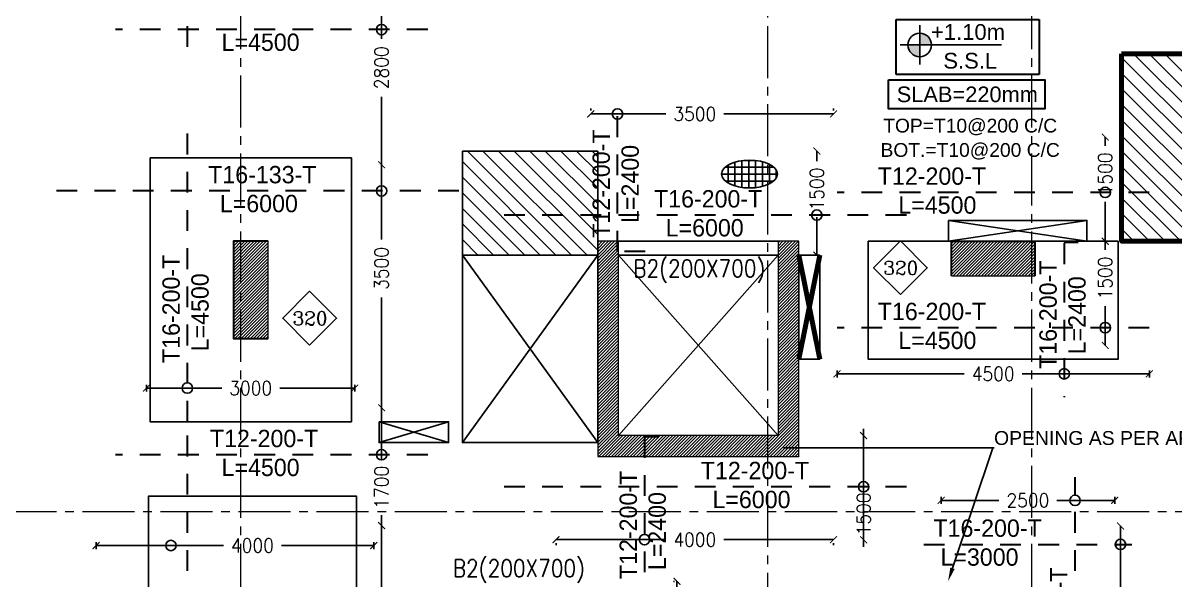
# Model space of a CAD drawing. Header units: millimetres. Extents: x -967280 to 3852, y 2833 to 1955156.
# Drawn here: x -735361 to -718759, y 595758 to 603781 of the extents above; entities that cross this region are included whole.
import ezdxf
from ezdxf import colors
from ezdxf.entities.mleader import LeaderData, LeaderLine
from ezdxf.enums import TextEntityAlignment as Align
from ezdxf.math import Vec2, Vec3

# ---------------------------------------------------------------- set-up
doc = ezdxf.new("R2010")
doc.units = ezdxf.units.MM
doc.header["$LTSCALE"] = 1000
doc.header["$PDMODE"] = 35
doc.header["$PDSIZE"] = 25
for name, pattern in [('$0$DASHED2', [0.375, 0.25, -0.125]), ('B05-FIRST FLOOR PLAN$0$DLINE', [0.55, 0.3, -0.25]), ('Columns_Structural070816$0$CENTER2', [1.125, 0.75, -0.125, 0.125, -0.125]), ('HIDDEN', [0.375, 0.25, -0.125]), ('HRZN_Line-Ptrn-Sold', [9144001.0, 9144000.0, -1]), ('XREF-ST-FRAMING 1ST FLOOR$0$CENTER', [50.8, 31.75, -6.35, 6.35, -6.35]), ('XREF-ST-FRAMING 1ST FLOOR$0$HIDDEN2', [0.1875, 0.125, -0.0625])]:
    doc.linetypes.add(name, pattern=pattern)
for name, color, linetype, lineweight in [('A-STAIR', 1, 'HRZN_Line-Ptrn-Sold', 13), ('S - column', 6, 'Continuous', 60), ('S-TEXT-1', 3, 'Continuous', 20), ('S-TEXT-3', 8, 'Continuous', 13), ('ST-000-AXIS', 9, 'Columns_Structural070816$0$CENTER2', 9), ('ST-203-SLAB-TXT', 7, 'Continuous', 30), ('ST-206-SLAB-DIM', 1, 'Continuous', 20), ('ST-RFT-BOT', 2, '$0$DASHED2', 30), ('ST-RFT-TOP', 5, '$0$DASHED2', 30)]:
    doc.layers.add(name, color=color, linetype=linetype, lineweight=lineweight)
for name, color, linetype in [('B05-FIRST FLOOR PLAN$0$STR_ROOF RFT$0$S-SYMB', 30, 'Continuous'), ('S - BATH Hach', 1, 'Continuous'), ('S - col hach', 1, 'Continuous'), ('S - dot', 1, 'Continuous'), ('S -Beams', 2, 'Continuous'), ('S-OPENING', 4, 'Continuous'), ('S-TEXT', 2, 'Continuous'), ('SLAB', 210, 'Continuous'), ('ST-LEVEL', 3, 'Continuous'), ('XREF-ST-FRAMING 1ST FLOOR$0$ST-BEAM', 4, 'XREF-ST-FRAMING 1ST FLOOR$0$HIDDEN2'), ('XREF-ST-FRAMING 1ST FLOOR$0$ST-BEAM MARK', 3, 'Continuous'), ('XREF-ST-FRAMING 1ST FLOOR$0$ST-SLAB TH. TXT', 3, 'Continuous')]:
    doc.layers.add(name, color=color, linetype=linetype)
doc.styles.add('B05-FIRST FLOOR PLAN$0$XS-Roof RFT$0$T25-100', font='STENCIL.shx', dxfattribs={"height": 250})
doc.styles.add('ISO', font='isocp2.shx', dxfattribs={"width": 0.8})
doc.styles.add('ROMANC', font='romanc.shx')
doc.styles.add('ST-DIM', font='romans.shx', dxfattribs={"width": 0.85})
doc.styles.add('STRECTURAL', font='arial.ttf')
doc.styles.add('TUNELNO', font='romans.shx', dxfattribs={"width": 0.9})
doc.styles.add('TXT DIM 25', font='arial.ttf')
doc.styles.add('XREF-ST-FRAMING 1ST FLOOR$0$ROMANS-TITLE', font='ROMANS.shx', dxfattribs={"width": 0.8})
doc.styles.add('XREF-ST-FRAMING 1ST FLOOR$0$STRECTURAL', font='arial.ttf')
doc.dimstyles.new('Copy(2) of DSEC', dxfattribs={"dimtxt": 200, "dimasz": 100, "dimexe": 50, "dimexo": 80, "dimgap": 100, "dimtad": 1, "dimdec": 0, "dimrnd": 5, "dimzin": 0, "dimdsep": 46, "dimtxsty": 'TUNELNO', "dimblk": 'ARCHTICK', "dimcen": 0.09, "dimclrd": 1, "dimclre": 1, "dimclrt": 3, "dimadec": 0, "dimazin": 0, "dimtfac": 0.78125, "dimtdec": 0, "dimtix": 1, "dimtmove": 2, "dimatfit": 3, "dimldrblk": 'ARCHTICK', "dimfxl": 1, "dimtolj": 1, "dimtzin": 0, "dimarcsym": 0})
pattern_1 = [(135, (-644280.77, -513896.66), (-112.253202, -112.253202), [])]

# ---------------------------------------------------------------- blocks, each defined once
blk = doc.blocks.new('FROM FOUNDATION TO UPPER LOWER BASEMENT_COLUMNS(new2)')
at = {"layer": 'S - col hach'}
h = blk.add_hatch(dxfattribs=at)
h.set_pattern_fill('ANSI31', color=256, scale=10)
h.set_pattern_definition([(45, (193250.144, -602312.31), (-22.4506403, 22.4506403), [])])
h.paths.add_polyline_path([(425899, 623840), (425399, 623840), (425399, 622440), (425899, 622440)])
h = blk.add_hatch(dxfattribs=at)
h.set_pattern_fill('ANSI31', color=256, scale=10)
h.set_pattern_definition([(45, (193250.144, -596912.31), (-22.4506403, 22.4506403), [])])
h.paths.add_polyline_path([(433249, 623840), (433249, 621040), (430949, 621040), (430949, 623840), (430649, 623840), (430649, 620740), (433549, 620740), (433549, 623840)])
h = blk.add_hatch(dxfattribs=at)
h.set_pattern_fill('ANSI31', color=256, scale=10)
h.set_pattern_definition([(45, (167000.147, -603712.31), (-22.4506403, 22.4506403), [])])
h.paths.add_polyline_path([(436456, 623340), (436949, 623340), (436949, 623840), (435749, 623840), (435749, 623340)])
at = {"layer": 'S - column', "lineweight": 15}
for points in [[(425899, 623840), (425399, 623840), (425399, 622440), (425899, 622440)], [(433249, 623840), (433249, 621040), (430949, 621040), (430949, 623840), (430649, 623840), (430649, 620740), (433549, 620740), (433549, 623840)], [(435749, 623340), (436949, 623340), (436949, 623840), (435749, 623840)]]:
    blk.add_lwpolyline(points, close=True, dxfattribs=at)
at = {"layer": 'ST-RFT-BOT', "color": 7, "linetype": 'Continuous', "ltscale": 30}
for points in [[(425899, 623840), (425399, 623840), (425399, 622440), (425899, 622440)], [(435749, 623340), (435749, 623840), (436949, 623840), (436949, 623340)]]:
    blk.add_lwpolyline(points, dxfattribs=at)
blk = doc.blocks.new('XREF-ST-FRAMING 1ST FLOOR$0$A-LVL_FFL-SSL')
at = {"layer": 'XREF-ST-FRAMING 1ST FLOOR$0$ST-SLAB TH. TXT', "ltscale": 800}
h = blk.add_hatch(color=256, dxfattribs=at)
h.paths.add_polyline_path([(0, 0), (150, 0, 0.414214), (0, 150)])
h.paths.add_polyline_path([(0, -150), (0, 0), (-150, 0, 0.414214)])
at = {"layer": 'XREF-ST-FRAMING 1ST FLOOR$0$ST-SLAB TH. TXT'}
for p, q in [((0, -250), (0, 250)), ((-250, 0), (250, 0))]:
    blk.add_line(p, q, dxfattribs=at)
at = {"layer": 'XREF-ST-FRAMING 1ST FLOOR$0$ST-SLAB TH. TXT', "ltscale": 800}
blk.add_line((0, 0), (1037, 0), dxfattribs=at)
at = {"layer": 'XREF-ST-FRAMING 1ST FLOOR$0$ST-SLAB TH. TXT'}
blk.add_circle((0, 0), 150, dxfattribs=at)
at = {"layer": 'XREF-ST-FRAMING 1ST FLOOR$0$ST-SLAB TH. TXT', "ltscale": 800, "style": 'XREF-ST-FRAMING 1ST FLOOR$0$ROMANS-TITLE', "width": 0.8}
for tag, p in [('FLOOR-LEVEL-FFL', (300, 100)), ('FLOOR-LEVEL-SSL', (300, -300))]:
    blk.add_attdef(tag, p, '', height=200, dxfattribs=at)
blk = doc.blocks.new('00_block1010')
at = {"layer": 'S-TEXT-1', "style": 'ISO', "width": 0.8}
for tag, p in [('LINE_1', (40.7, 75.2)), ('LINE_2', (40.7, 44.3))]:
    blk.add_attdef(tag, text='', height=22.5, dxfattribs=at).set_placement(p, align=Align.CENTER)
at = {"layer": 'S-TEXT-3', "style": 'ISO', "width": 0.8}
blk.add_attdef('LINE_3', text='', height=18, dxfattribs=at).set_placement((40.7, 13.4), align=Align.CENTER)
blk = doc.blocks.new('_ArchTick')
at = {"color": 0, "linetype": 'ByBlock', "const_width": 0.15}
blk.add_lwpolyline([(-0.5, -0.5), (0.5, 0.5)], dxfattribs=at)
blk = doc.blocks.new('*D596')
at = {"layer": 'Defpoints', "color": 0, "transparency": 16777216}
for p in [(-723891, 601938), (-723921, 600437), (-723891, 600437)]:
    blk.add_point(p, dxfattribs=at)
at = {"layer": 'ST-206-SLAB-DIM', "color": 1, "lineweight": -2, "transparency": 16777216}
for p, q in [((-723921, 601938), (-723921, 601793)), ((-723921, 600437), (-723921, 600985))]:
    blk.add_line(p, q, dxfattribs=at)
at = {"layer": 'ST-206-SLAB-DIM', "color": 1, "lineweight": -2, "transparency": 16777216, "xscale": 100, "yscale": 100, "zscale": 100}
for p, rotation in [((-723921, 601938), 90), ((-723921, 600437), 270)]:
    blk.add_blockref('_ArchTick', p, dxfattribs=dict(at, rotation=rotation))
at = {"layer": 'ST-206-SLAB-DIM', "color": 3, "transparency": 16777216, "insert": (-723921, 601389), "char_height": 200, "attachment_point": 5, "rotation": 90, "style": 'TUNELNO'}
blk.add_mtext('\\A1;1500', dxfattribs=at)
blk = doc.blocks.new('*D603')
at = {"layer": 'Defpoints', "color": 0, "transparency": 16777216}
for p in [(-727179, 602471), (-723679, 602471), (-723679, 602471)]:
    blk.add_point(p, dxfattribs=at)
at = {"layer": 'ST-206-SLAB-DIM', "color": 1, "lineweight": -2, "transparency": 16777216}
for p, q in [((-727179, 602551), (-727179, 602521)), ((-727179, 602471), (-726096, 602471)), ((-723679, 602471), (-725262, 602471)), ((-723679, 602551), (-723679, 602521))]:
    blk.add_line(p, q, dxfattribs=at)
at = {"layer": 'ST-206-SLAB-DIM', "color": 1, "lineweight": -2, "transparency": 16777216, "xscale": 100, "yscale": 100, "zscale": 100, "rotation": 180}
blk.add_blockref('_ArchTick', (-727179, 602471), dxfattribs=at)
at = {"layer": 'ST-206-SLAB-DIM', "color": 1, "lineweight": -2, "transparency": 16777216, "xscale": 100, "yscale": 100, "zscale": 100}
blk.add_blockref('_ArchTick', (-723679, 602471), dxfattribs=at)
at = {"layer": 'ST-206-SLAB-DIM', "color": 3, "transparency": 16777216, "insert": (-725679, 602471), "char_height": 200, "attachment_point": 5, "style": 'TUNELNO'}
blk.add_mtext('\\A1;3500', dxfattribs=at)
blk = doc.blocks.new('*D622')
at = {"layer": 'Defpoints', "color": 0, "transparency": 16777216}
for p in [(-730163, 604539), (-730193, 601740), (-730163, 601740)]:
    blk.add_point(p, dxfattribs=at)
at = {"layer": 'ST-206-SLAB-DIM', "color": 1, "lineweight": -2, "transparency": 16777216}
for p, q in [((-730243, 604539), (-730243, 604539)), ((-730193, 604539), (-730193, 603555)), ((-730193, 601740), (-730193, 602720)), ((-730243, 601740), (-730243, 601740))]:
    blk.add_line(p, q, dxfattribs=at)
at = {"layer": 'ST-206-SLAB-DIM', "color": 1, "lineweight": -2, "transparency": 16777216, "xscale": 100, "yscale": 100, "zscale": 100}
for p, rotation in [((-730193, 604539), 89.99795306700649), ((-730193, 601740), 269.9979530670066)]:
    blk.add_blockref('_ArchTick', p, dxfattribs=dict(at, rotation=rotation))
at = {"layer": 'ST-206-SLAB-DIM', "color": 3, "transparency": 16777216, "insert": (-730193, 603137), "char_height": 200, "attachment_point": 5, "rotation": 89.998, "style": 'TUNELNO'}
blk.add_mtext('\\A1;2800', dxfattribs=at)
blk = doc.blocks.new('*D565')
at = {"layer": 'Defpoints', "color": 0, "transparency": 16777216}
for p in [(-730193, 596540), (-730163, 596540), (-730163, 593039)]:
    blk.add_point(p, dxfattribs=at)
at = {"layer": 'ST-206-SLAB-DIM', "color": 1, "lineweight": -2, "transparency": 16777216}
for p, q in [((-730193, 596540), (-730193, 594946)), ((-730193, 593039), (-730193, 594112))]:
    blk.add_line(p, q, dxfattribs=at)
at = {"layer": 'ST-206-SLAB-DIM', "color": 1, "lineweight": -2, "transparency": 16777216, "xscale": 100, "yscale": 100, "zscale": 100}
for p, rotation in [((-730193, 596540), 90), ((-730193, 593039), 270)]:
    blk.add_blockref('_ArchTick', p, dxfattribs=dict(at, rotation=rotation))
at = {"layer": 'ST-206-SLAB-DIM', "color": 3, "transparency": 16777216, "insert": (-730193, 594529), "char_height": 200, "attachment_point": 5, "rotation": 90, "style": 'TUNELNO'}
blk.add_mtext('\\A1;3500', dxfattribs=at)
blk = doc.blocks.new('*D566')
at = {"layer": 'Defpoints', "color": 0, "transparency": 16777216}
for p in [(-734307, 596384), (-730306, 596384), (-730306, 596253)]:
    blk.add_point(p, dxfattribs=at)
at = {"layer": 'ST-206-SLAB-DIM', "color": 1, "lineweight": -2, "transparency": 16777216}
for p, q in [((-734307, 596304), (-734307, 596203)), ((-734307, 596253), (-732471, 596253)), ((-730306, 596253), (-731637, 596253)), ((-730306, 596304), (-730306, 596203))]:
    blk.add_line(p, q, dxfattribs=at)
at = {"layer": 'ST-206-SLAB-DIM', "color": 1, "lineweight": -2, "transparency": 16777216, "xscale": 100, "yscale": 100, "zscale": 100, "rotation": 180}
blk.add_blockref('_ArchTick', (-734307, 596253), dxfattribs=at)
at = {"layer": 'ST-206-SLAB-DIM', "color": 1, "lineweight": -2, "transparency": 16777216, "xscale": 100, "yscale": 100, "zscale": 100}
blk.add_blockref('_ArchTick', (-730306, 596253), dxfattribs=at)
at = {"layer": 'ST-206-SLAB-DIM', "color": 3, "transparency": 16777216, "insert": (-732054, 596253), "char_height": 200, "attachment_point": 5, "style": 'TUNELNO'}
blk.add_mtext('\\A1;4000', dxfattribs=at)
blk = doc.blocks.new('*D567')
at = {"layer": 'Defpoints', "color": 0, "transparency": 16777216}
for p in [(-730163, 601740), (-730193, 598239), (-730163, 598239)]:
    blk.add_point(p, dxfattribs=at)
at = {"layer": 'ST-206-SLAB-DIM', "color": 1, "lineweight": -2, "transparency": 16777216}
for p, q in [((-730193, 601740), (-730193, 600663)), ((-730193, 598239), (-730193, 599828))]:
    blk.add_line(p, q, dxfattribs=at)
at = {"layer": 'ST-206-SLAB-DIM', "color": 1, "lineweight": -2, "transparency": 16777216, "xscale": 100, "yscale": 100, "zscale": 100}
for p, rotation in [((-730193, 601740), 90), ((-730193, 598239), 270)]:
    blk.add_blockref('_ArchTick', p, dxfattribs=dict(at, rotation=rotation))
at = {"layer": 'ST-206-SLAB-DIM', "color": 3, "transparency": 16777216, "insert": (-730193, 600245), "char_height": 200, "attachment_point": 5, "rotation": 90, "style": 'TUNELNO'}
blk.add_mtext('\\A1;3500', dxfattribs=at)
blk = doc.blocks.new('*D568')
at = {"layer": 'Defpoints', "color": 0, "transparency": 16777216}
for p in [(-730581, 598521), (-733582, 598391), (-730581, 598391)]:
    blk.add_point(p, dxfattribs=at)
at = {"layer": 'ST-206-SLAB-DIM', "color": 1, "lineweight": -2, "transparency": 16777216}
for p, q in [((-733582, 598471), (-733582, 598571)), ((-733582, 598521), (-732496, 598521)), ((-730581, 598521), (-731662, 598521)), ((-730581, 598471), (-730581, 598571))]:
    blk.add_line(p, q, dxfattribs=at)
at = {"layer": 'ST-206-SLAB-DIM', "color": 1, "lineweight": -2, "transparency": 16777216, "xscale": 100, "yscale": 100, "zscale": 100, "rotation": 180}
blk.add_blockref('_ArchTick', (-733582, 598521), dxfattribs=at)
at = {"layer": 'ST-206-SLAB-DIM', "color": 1, "lineweight": -2, "transparency": 16777216, "xscale": 100, "yscale": 100, "zscale": 100}
blk.add_blockref('_ArchTick', (-730581, 598521), dxfattribs=at)
at = {"layer": 'ST-206-SLAB-DIM', "color": 3, "transparency": 16777216, "insert": (-732079, 598521), "char_height": 200, "attachment_point": 5, "style": 'TUNELNO'}
blk.add_mtext('\\A1;3000', dxfattribs=at)
blk = doc.blocks.new('*D571')
at = {"layer": 'Defpoints', "color": 0, "transparency": 16777216}
for p in [(-730163, 598239), (-730193, 596540), (-730163, 596540)]:
    blk.add_point(p, dxfattribs=at)
at = {"layer": 'ST-206-SLAB-DIM', "color": 1, "lineweight": -2, "transparency": 16777216}
for p, q in [((-730193, 598239), (-730193, 597497)), ((-730193, 596540), (-730193, 596689))]:
    blk.add_line(p, q, dxfattribs=at)
at = {"layer": 'ST-206-SLAB-DIM', "color": 1, "lineweight": -2, "transparency": 16777216, "xscale": 100, "yscale": 100, "zscale": 100}
for p, rotation in [((-730193, 598239), 90), ((-730193, 596540), 270)]:
    blk.add_blockref('_ArchTick', p, dxfattribs=dict(at, rotation=rotation))
at = {"layer": 'ST-206-SLAB-DIM', "color": 3, "transparency": 16777216, "insert": (-730193, 597093), "char_height": 200, "attachment_point": 5, "rotation": 90, "style": 'TUNELNO'}
blk.add_mtext('\\A1;1700', dxfattribs=at)
blk = doc.blocks.new('*D580')
at = {"layer": 'Defpoints', "color": 0, "transparency": 16777216}
for p in [(-719544, 596536), (-719514, 596536), (-719514, 594037)]:
    blk.add_point(p, dxfattribs=at)
at = {"layer": 'ST-206-SLAB-DIM', "color": 1, "lineweight": -2, "transparency": 16777216}
for p, q in [((-719544, 596536), (-719544, 595395)), ((-719544, 594037), (-719544, 594560))]:
    blk.add_line(p, q, dxfattribs=at)
at = {"layer": 'ST-206-SLAB-DIM', "color": 1, "lineweight": -2, "transparency": 16777216, "xscale": 100, "yscale": 100, "zscale": 100}
for p, rotation in [((-719544, 596536), 90), ((-719544, 594037), 270)]:
    blk.add_blockref('_ArchTick', p, dxfattribs=dict(at, rotation=rotation))
at = {"layer": 'ST-206-SLAB-DIM', "color": 3, "transparency": 16777216, "insert": (-719544, 594977), "char_height": 200, "attachment_point": 5, "rotation": 90, "style": 'TUNELNO'}
blk.add_mtext('\\A1;2500', dxfattribs=at)
blk = doc.blocks.new('*D581')
at = {"layer": 'Defpoints', "color": 0, "transparency": 16777216}
for p in [(-725936, 595737), (-725894, 595737), (-725894, 587739)]:
    blk.add_point(p, dxfattribs=at)
at = {"layer": 'ST-206-SLAB-DIM', "color": 1, "lineweight": -2, "transparency": 16777216}
for p, q in [((-725974, 595737), (-725986, 595737)), ((-725936, 595737), (-725936, 593655)), ((-725936, 587739), (-725936, 592821)), ((-725974, 587739), (-725986, 587739))]:
    blk.add_line(p, q, dxfattribs=at)
at = {"layer": 'ST-206-SLAB-DIM', "color": 1, "lineweight": -2, "transparency": 16777216, "xscale": 100, "yscale": 100, "zscale": 100}
for p, rotation in [((-725936, 595737), 90), ((-725936, 587739), 270)]:
    blk.add_blockref('_ArchTick', p, dxfattribs=dict(at, rotation=rotation))
at = {"layer": 'ST-206-SLAB-DIM', "color": 3, "transparency": 16777216, "insert": (-725936, 593238), "char_height": 200, "attachment_point": 5, "rotation": 90, "style": 'TUNELNO'}
blk.add_mtext('\\A1;8000', dxfattribs=at)
blk = doc.blocks.new('*D585')
at = {"layer": 'Defpoints', "color": 0, "transparency": 16777216}
for p in [(-723246, 597837), (-723216, 597837), (-723216, 596336)]:
    blk.add_point(p, dxfattribs=at)
at = {"layer": 'ST-206-SLAB-DIM', "color": 1, "lineweight": -2, "transparency": 16777216}
for p, q in [((-723246, 597837), (-723246, 597937)), ((-723246, 596336), (-723246, 597837)), ((-723246, 596336), (-723246, 596236))]:
    blk.add_line(p, q, dxfattribs=at)
at = {"layer": 'ST-206-SLAB-DIM', "color": 1, "lineweight": -2, "transparency": 16777216, "xscale": 100, "yscale": 100, "zscale": 100}
for p, rotation in [((-723246, 597837), 270), ((-723246, 596336), 90)]:
    blk.add_blockref('_ArchTick', p, dxfattribs=dict(at, rotation=rotation))
at = {"layer": 'ST-206-SLAB-DIM', "color": 3, "transparency": 16777216, "insert": (-723246, 596709), "char_height": 200, "attachment_point": 5, "rotation": 90, "style": 'TUNELNO'}
blk.add_mtext('\\A1;1500', dxfattribs=at)
blk = doc.blocks.new('*D586')
at = {"layer": 'Defpoints', "color": 0, "transparency": 16777216}
for p in [(-727679, 596338), (-723679, 596338), (-723679, 596338)]:
    blk.add_point(p, dxfattribs=at)
at = {"layer": 'ST-206-SLAB-DIM', "color": 1, "lineweight": -2, "transparency": 16777216}
for p, q in [((-727679, 596338), (-726096, 596338)), ((-723679, 596338), (-725262, 596338)), ((-727679, 596258), (-727679, 596288)), ((-723679, 596258), (-723679, 596288))]:
    blk.add_line(p, q, dxfattribs=at)
at = {"layer": 'ST-206-SLAB-DIM', "color": 1, "lineweight": -2, "transparency": 16777216, "xscale": 100, "yscale": 100, "zscale": 100, "rotation": 180}
blk.add_blockref('_ArchTick', (-727679, 596338), dxfattribs=at)
at = {"layer": 'ST-206-SLAB-DIM', "color": 1, "lineweight": -2, "transparency": 16777216, "xscale": 100, "yscale": 100, "zscale": 100}
blk.add_blockref('_ArchTick', (-723679, 596338), dxfattribs=at)
at = {"layer": 'ST-206-SLAB-DIM', "color": 3, "transparency": 16777216, "insert": (-725679, 596338), "char_height": 200, "attachment_point": 5, "style": 'TUNELNO'}
blk.add_mtext('\\A1;4000', dxfattribs=at)
blk = doc.blocks.new('*D656')
at = {"layer": 'Defpoints', "color": 0, "transparency": 16777216}
for p in [(-719734, 600637), (-719764, 599137), (-719734, 599137)]:
    blk.add_point(p, dxfattribs=at)
at = {"layer": 'ST-206-SLAB-DIM', "color": 1, "lineweight": -2, "transparency": 16777216}
for p, q in [((-719764, 600637), (-719764, 600512)), ((-719764, 599137), (-719764, 599703))]:
    blk.add_line(p, q, dxfattribs=at)
at = {"layer": 'ST-206-SLAB-DIM', "color": 1, "lineweight": -2, "transparency": 16777216, "xscale": 100, "yscale": 100, "zscale": 100}
for p, rotation in [((-719764, 600637), 90), ((-719764, 599137), 270)]:
    blk.add_blockref('_ArchTick', p, dxfattribs=dict(at, rotation=rotation))
at = {"layer": 'ST-206-SLAB-DIM', "color": 3, "transparency": 16777216, "insert": (-719764, 600108), "char_height": 200, "attachment_point": 5, "rotation": 90, "style": 'TUNELNO'}
blk.add_mtext('\\A1;1500', dxfattribs=at)
blk = doc.blocks.new('*D657')
at = {"layer": 'Defpoints', "color": 0, "transparency": 16777216}
for p in [(-719128, 598727), (-723629, 598596), (-719128, 598596)]:
    blk.add_point(p, dxfattribs=at)
at = {"layer": 'ST-206-SLAB-DIM', "color": 1, "lineweight": -2, "transparency": 16777216}
for p, q in [((-723629, 598676), (-723629, 598777)), ((-723629, 598727), (-721796, 598727)), ((-719128, 598727), (-720962, 598727)), ((-719128, 598676), (-719128, 598777))]:
    blk.add_line(p, q, dxfattribs=at)
at = {"layer": 'ST-206-SLAB-DIM', "color": 1, "lineweight": -2, "transparency": 16777216, "xscale": 100, "yscale": 100, "zscale": 100, "rotation": 180}
blk.add_blockref('_ArchTick', (-723629, 598727), dxfattribs=at)
at = {"layer": 'ST-206-SLAB-DIM', "color": 1, "lineweight": -2, "transparency": 16777216, "xscale": 100, "yscale": 100, "zscale": 100}
blk.add_blockref('_ArchTick', (-719128, 598727), dxfattribs=at)
at = {"layer": 'ST-206-SLAB-DIM', "color": 3, "transparency": 16777216, "insert": (-721379, 598727), "char_height": 200, "attachment_point": 5, "style": 'TUNELNO'}
blk.add_mtext('\\A1;4500', dxfattribs=at)
blk = doc.blocks.new('*D658')
at = {"layer": 'Defpoints', "color": 0, "transparency": 16777216}
for p in [(-719734, 602138), (-719764, 600637), (-719734, 600637)]:
    blk.add_point(p, dxfattribs=at)
at = {"layer": 'ST-206-SLAB-DIM', "color": 1, "lineweight": -2, "transparency": 16777216}
for p, q in [((-719764, 602138), (-719764, 602012)), ((-719764, 600637), (-719764, 601204))]:
    blk.add_line(p, q, dxfattribs=at)
at = {"layer": 'ST-206-SLAB-DIM', "color": 1, "lineweight": -2, "transparency": 16777216, "xscale": 100, "yscale": 100, "zscale": 100}
for p, rotation in [((-719764, 602138), 90), ((-719764, 600637), 270)]:
    blk.add_blockref('_ArchTick', p, dxfattribs=dict(at, rotation=rotation))
at = {"layer": 'ST-206-SLAB-DIM', "color": 3, "transparency": 16777216, "insert": (-719764, 601608), "char_height": 200, "attachment_point": 5, "rotation": 90, "style": 'TUNELNO'}
blk.add_mtext('\\A1;1500', dxfattribs=at)
blk = doc.blocks.new('*D662')
at = {"layer": 'Defpoints', "color": 0, "transparency": 16777216}
for p in [(-722129, 597034), (-719628, 597034), (-719628, 596904)]:
    blk.add_point(p, dxfattribs=at)
at = {"layer": 'ST-206-SLAB-DIM', "color": 1, "lineweight": -2, "transparency": 16777216}
for p, q in [((-722129, 596954), (-722129, 596854)), ((-722129, 596904), (-721296, 596904)), ((-719628, 596904), (-720462, 596904)), ((-719628, 596954), (-719628, 596854))]:
    blk.add_line(p, q, dxfattribs=at)
at = {"layer": 'ST-206-SLAB-DIM', "color": 1, "lineweight": -2, "transparency": 16777216, "xscale": 100, "yscale": 100, "zscale": 100, "rotation": 180}
blk.add_blockref('_ArchTick', (-722129, 596904), dxfattribs=at)
at = {"layer": 'ST-206-SLAB-DIM', "color": 1, "lineweight": -2, "transparency": 16777216, "xscale": 100, "yscale": 100, "zscale": 100}
blk.add_blockref('_ArchTick', (-719628, 596904), dxfattribs=at)
at = {"layer": 'ST-206-SLAB-DIM', "color": 3, "transparency": 16777216, "insert": (-720879, 596904), "char_height": 200, "attachment_point": 5, "style": 'TUNELNO'}
blk.add_mtext('\\A1;2500', dxfattribs=at)
blk = doc.blocks.new('AXES-00')
at = {"layer": 'ST-000-AXIS'}
for p, q in [((525498.9, 750979.6), (525498.9, 695813.8)), ((533098.9, 695813.8), (533098.9, 750979.6)), ((536898.9, 750979.6), (536898.9, 695813.8)), ((575723.2, 719939.7), (505674.3, 719939.7))]:
    blk.add_line(p, q, dxfattribs=at)

msp = doc.modelspace()

# ---------------------------------------------------------------- hatches: boundary and pattern name
at = {"layer": 'S - BATH Hach'}
h = msp.add_hatch(dxfattribs=at)
h.set_pattern_fill('ANSI31', color=256, scale=50, angle=90)
h.set_pattern_definition(pattern_1)
h.paths.add_polyline_path([(-717528.7, 600637.4), (-717528.7, 597737.4), (-715428.7, 597737.4), (-715428.7, 602237.4), (-717528.7, 602237.4), (-717528.7, 603337.4), (-719528.7, 603337.4), (-719528.7, 600637.4)])
h = msp.add_hatch(dxfattribs=at)
h.set_pattern_fill('ANSI31', color=256, scale=50, angle=90)
h.set_pattern_definition(pattern_1)
h.paths.add_polyline_path([(-727078.7, 601937.4), (-729028.7, 601937.4), (-729028.7, 600437.4), (-727078.7, 600437.4)])
at = {"layer": 'ST-LEVEL'}
h = msp.add_hatch(dxfattribs=at)
h.set_pattern_fill('NET', color=6, scale=793.402686)
h.set_pattern_definition([(0, (-745035.01, 629472.09), (0, 99.17534), []), (90, (-745035.01, 629472.09), (-99.17534, 6e-15), [])])
edge = h.paths.add_edge_path()
edge.add_ellipse((-724890.8, 601605.5), major_axis=(401.6, 0), ratio=0.4996806, start_angle=0, end_angle=360)

# ---------------------------------------------------------------- linework, layer by layer
at = {"layer": 'A-STAIR', "lineweight": 106, "ltscale": 30}
for p, q in [((-723878.7, 600437.4), (-724178.7, 598937.4)), ((-723878.7, 598937.4), (-724178.7, 600437.4))]:
    msp.add_line(p, q, dxfattribs=at)
at = {"layer": 'B05-FIRST FLOOR PLAN$0$STR_ROOF RFT$0$S-SYMB'}
for centre in [(-730192.6, 603686.6), (-726793.4, 602470.6), (-730192.6, 601363), (-719764, 601341.5), (-723920.8, 601014.2), (-719764, 599392.1), (-720354.2, 598726.9), (-732992.8, 598521.4), (-730192.8, 597561.4), (-723246.4, 597099.9), (-720199.4, 596903.8), (-733229.5, 596253.4), (-726403.9, 596338.2), (-719544.2, 596269.9)]:
    msp.add_circle(centre, 75, dxfattribs=at)
at = {"layer": 'S - BATH Hach', "linetype": 'HIDDEN', "ltscale": 1000}
msp.add_lwpolyline([(-727078.7, 601937.4), (-729028.7, 601937.4), (-729028.7, 600437.4), (-727078.7, 600437.4)], close=True, dxfattribs=at)
at = {"layer": 'S - dot'}
for p, q in [((-727078.7, 600437.4), (-729028.7, 597737.4)), ((-727078.7, 597737.4), (-729028.7, 600437.4)), ((-724478.7, 600437.4), (-726778.7, 597837.4)), ((-726778.7, 600437.4), (-724478.7, 597837.4))]:
    msp.add_line(p, q, dxfattribs=at)
for points in [[(-722025.1, 600937.4), (-720028.7, 600637.4)], [(-722025.1, 600637.4), (-720028.7, 600937.4)], [(-723878.7, 600437.4), (-724178.7, 598937.4)], [(-724178.7, 600437.4), (-723878.7, 598937.4)], [(-729228.7, 598037.4), (-730228.7, 597737.4)], [(-730228.7, 598037.4), (-729228.7, 597737.4)]]:
    msp.add_lwpolyline(points, dxfattribs=at)
at = {"layer": 'S -Beams'}
for p, q in [((-724478.7, 600637.4), (-726778.7, 600637.4)), ((-724478.7, 600437.4), (-726778.7, 600437.4))]:
    msp.add_line(p, q, dxfattribs=at)
at = {"layer": 'S -Beams', "lineweight": 106, "ltscale": 30}
msp.add_lwpolyline([(-719528.7, 603337.4), (-715428.7, 603337.4), (-715428.7, 597737.4), (-717528.7, 597737.4), (-717528.7, 600637.4), (-719528.7, 600637.4)], close=True, dxfattribs=at)
at = {"layer": 'S -Beams'}
msp.add_lwpolyline([(-722025.1, 600937.4), (-722025.1, 600637.4), (-720028.7, 600637.4), (-720028.7, 600937.4), (-722025.1, 600937.4)], dxfattribs=at)
for points in [[(-729028.7, 600437.4), (-727078.7, 600437.4), (-727078.7, 597737.4), (-729028.7, 597737.4)], [(-723878.7, 600437.4), (-724178.7, 600437.4), (-724178.7, 598937.4), (-723878.7, 598937.4)], [(-730228.7, 598037.4), (-729228.7, 598037.4), (-729228.7, 597737.4), (-730228.7, 597737.4)]]:
    msp.add_lwpolyline(points, close=True, dxfattribs=at)
at = {"layer": 'S-TEXT', "color": 7, "true_color": 0xffffff}
for points in [[(-722715.9, 599868.7), (-722328.8, 600255.9), (-722715.9, 600643), (-723103.1, 600255.9)], [(-731230.1, 599141.8), (-730842.9, 599529), (-731230.1, 599916.1), (-731617.2, 599529)]]:
    msp.add_lwpolyline(points, close=True, dxfattribs=at)
at = {"layer": 'SLAB', "color": 2, "linetype": 'Continuous', "ltscale": 30}
for points in [[(-733528.7, 601837.4), (-730628.7, 601837.4), (-730628.7, 598037.4), (-733528.7, 598037.4)], [(-719578.7, 600637.4), (-719578.7, 598937.4), (-723178.7, 598937.4), (-723178.7, 600637.4)], [(-733553.7, 592712.4), (-733553.7, 596962.4), (-730553.7, 596962.4), (-730553.7, 592712.4)]]:
    msp.add_lwpolyline(points, close=True, dxfattribs=at)
at = {"layer": 'ST-203-SLAB-TXT', "linetype": 'XREF-ST-FRAMING 1ST FLOOR$0$CENTER', "ltscale": 0.25}
msp.add_lwpolyline([(-720718.4, 603037.3), (-722775, 603037.3), (-722775, 603834.3), (-720718.4, 603834.3)], close=True, dxfattribs=at)
at = {"layer": 'ST-203-SLAB-TXT'}
msp.add_lwpolyline([(-722886.8, 602962.3), (-720633.1, 602962.3), (-720633.1, 602543.2), (-722886.8, 602543.2)], close=True, dxfattribs=at)
at = {"layer": 'ST-LEVEL'}
msp.add_ellipse((-724890.8, 601605.5), major_axis=(401.6, 0), ratio=0.4996806, dxfattribs=at)
at = {"layer": 'ST-RFT-TOP', "linetype": 'B05-FIRST FLOOR PLAN$0$DLINE'}
for points in [[(-732992.8, 609237.4), (-732992.8, 603237.4)], [(-729528.7, 603686.6), (-734028.7, 603686.6)], [(-726393.4, 600489), (-726793.4, 600489), (-726793.4, 602689)], [(-732992.8, 602187.4), (-732992.8, 597687.4)], [(-729078.7, 601363), (-735078.7, 601363)], [(-719128.7, 601341.5), (-723628.7, 601341.5)], [(-722628.7, 601014.2), (-728628.7, 601014.2)], [(-719128.7, 599392.1), (-723628.7, 599392.1)], [(-732992.9, 597837.4), (-732992.9, 591837.4)], [(-726203.9, 597817.4), (-726403.9, 597817.4), (-726403.9, 595617.4)], [(-729528.9, 597561.4), (-734028.9, 597561.4)], [(-720199.4, 594237.4), (-720199.4, 597237.4)], [(-722628.7, 597099.9), (-728628.7, 597099.9)], [(-722378.7, 596269.9), (-719378.7, 596269.9)]]:
    msp.add_lwpolyline(points, dxfattribs=at)
msp.add_lwpolyline([(-720154.2, 600617.4), (-720341.7, 600617.4, 0.4142136), (-720354.2, 600604.9), (-720354.2, 598392.7)], format="xyb", dxfattribs=at)

# ---------------------------------------------------------------- block references
at = {"layer": 'S - column'}
msp.add_blockref('FROM FOUNDATION TO UPPER LOWER BASEMENT_COLUMNS(new2)', (-1157727.6, -23202.4), dxfattribs=at)
at = {"layer": 'S -Beams'}
msp.add_blockref('AXES-00', (-1257727.6, -123202.4), dxfattribs=at)
at = {"layer": 'ST-203-SLAB-TXT', "linetype": 'XREF-ST-FRAMING 1ST FLOOR$0$CENTER', "ltscale": 0.25}
ref = msp.add_blockref('XREF-ST-FRAMING 1ST FLOOR$0$A-LVL_FFL-SSL', (-722437.8, 603465.3), dxfattribs=dict(at, xscale=1.135963936283723, yscale=1.135963936283723, zscale=1.135963936283723))
ref.add_attrib('FLOOR-LEVEL-FFL', '+1.10m', (-722275.6, 603538.9), dxfattribs={"layer": 'XREF-ST-FRAMING 1ST FLOOR$0$ST-BEAM MARK', "color": 7, "ltscale": 800, "height": 227.19, "style": 'XREF-ST-FRAMING 1ST FLOOR$0$STRECTURAL'})
ref.add_attrib('FLOOR-LEVEL-SSL', 'S.S.L', (-722097, 603124.5), dxfattribs={"layer": 'XREF-ST-FRAMING 1ST FLOOR$0$ST-BEAM', "color": 7, "ltscale": 800, "height": 227.19, "style": 'XREF-ST-FRAMING 1ST FLOOR$0$STRECTURAL'})
at = {"layer": 'ST-LEVEL'}
ref = msp.add_blockref('00_block1010', (-721940.3, 601650), dxfattribs=dict(at, xscale=5.652994139727763, yscale=5.652994139727763, zscale=5.652994139727763))
ref.add_attrib('LINE_1', 'TOP=T10@200 C/C', dxfattribs={"layer": 'S-TEXT-1', "height": 198.351, "style": 'STRECTURAL'}).set_placement((-721710.4, 602144.4), align=Align.BOTTOM_CENTER)
ref.add_attrib('LINE_2', 'BOT.=T10@200 C/C', dxfattribs={"layer": 'S-TEXT-1', "height": 198.351, "style": 'STRECTURAL'}).set_placement((-721710.4, 601853.1), align=Align.CENTER)

# ---------------------------------------------------------------- texts
at = {"layer": 'S-TEXT', "color": 3, "char_height": 196, "attachment_point": 1, "style": 'ROMANC'}
for insert in [(-722962.4, 600351.9), (-731476.5, 599625)]:
    msp.add_mtext_dynamic_manual_height_columns('320', width=592857.868, gutter_width=980, heights=[-196], dxfattribs=dict(at, insert=insert))
at = {"layer": 'ST-203-SLAB-TXT', "style": 'B05-FIRST FLOOR PLAN$0$XS-Roof RFT$0$T25-100'}
for s, p in [('L=4500', (-732499, 603379.2)), ('T16-133-T', (-732692.2, 601472.2)), ('T12-200-T', (-723041.8, 601450.8)), ('L=6000', (-732524.1, 601055.6)), ('T16-200-T', (-726267.1, 601123.5)), ('L=4500', (-722745.6, 601034.1)), ('L=6000', (-726099, 600706.8)), ('T16-200-T', (-723041.8, 599501.3)), ('L=4500', (-722745.6, 599084.6)), ('T12-200-T', (-732667.3, 597670.6)), ('L=4500', (-732499.2, 597254)), ('T12-200-T', (-725592.7, 597209.2)), ('L=6000', (-725424.6, 596792.5)), ('T16-200-T', (-722240.2, 596379.1)), ('L=3000', (-722138.3, 595962.5))]:
    msp.add_text(s, height=250, dxfattribs=at).set_placement(p)
for s, p in [('T12-200-T', (-726902.7, 600687)), ('L=2400', (-726486, 600900.6)), ('T16-200-T', (-733102.1, 598882.7)), ('T16-200-T', (-720463.4, 598798.4)), ('L=4500', (-732685.4, 599050.8)), ('L=2400', (-720046.8, 599008.1)), ('T12-200-T', (-726513.2, 595770.2)), ('L=2400', (-726096.5, 595899.2)), ('T16-200-T', (-720308.6, 594375.8))]:
    msp.add_text(s, height=250, rotation=90, dxfattribs=at).set_placement(p)
at = {"layer": 'ST-203-SLAB-TXT', "style": 'ST-DIM', "width": 0.85}
for p in [(-725614.2, 600245.2), (-728214.2, 595925.4)]:
    msp.add_text('B2(200X700)', height=250, dxfattribs=at).set_placement(p, align=Align.MIDDLE_CENTER)
at = {"layer": 'ST-203-SLAB-TXT', "insert": (-721751.5, 602752.2), "char_height": 224.99, "attachment_point": 5, "style": 'XREF-ST-FRAMING 1ST FLOOR$0$STRECTURAL'}
msp.add_mtext('SLAB=220mm', dxfattribs=at)

# ---------------------------------------------------------------- dimensions: what is measured, and where the dimension line sits
at = {"layer": 'ST-206-SLAB-DIM'}
for base, p1, p2, angle, picture, middle in [((-730192.7, 601740.3), (-730162.6, 604539.4), (-730162.7, 601740.3), 269.99795, '*D622', (-730192.6, 603137.4)), ((-719764.1, 600637.4), (-719734.1, 602137.8), (-719734.1, 600637.4), 270, '*D658', (-719764.1, 601608)), ((-723920.9, 600437.4), (-723890.9, 601938.3), (-723890.9, 600437.4), 270, '*D596', (-723920.9, 601389.2)), ((-730192.7, 598239.4), (-730162.7, 601740.3), (-730162.7, 598239.4), 270, '*D567', (-730192.7, 600245.4)), ((-719764.0672, 599136.9217), (-719734.0672, 600637.3698), (-719734.0672, 599136.9217), 270, '*D656', (-719764.0672, 600107.5237)), ((-719128.2, 598726.9), (-723629.1, 598596.3), (-719128.2, 598596.3), 0, '*D657', (-721378.7, 598726.9)), ((-730580.8, 598521.4), (-733581.7, 598390.8), (-730580.8, 598390.8), 0, '*D568', (-732078.7, 598521.4)), ((-730192.6, 596540.3), (-730162.6, 598239.4), (-730162.6, 596540.3), 270, '*D571', (-730192.6, 597093.1)), ((-723246.4, 597837.4), (-723216.4, 596336.5), (-723216.4, 597837.4), 90, '*D585', (-723246.4, 596709.1)), ((-719628.2, 596903.8), (-722129.1, 597034.5), (-719628.2, 597034.5), 0, '*D662', (-720878.7, 596903.8)), ((-730192.7, 596540.3), (-730162.7, 593039.4), (-730162.7, 596540.3), 90, '*D565', (-730192.7, 594529.3)), ((-719544.1, 596536.1), (-719514.1, 594037.4), (-719514.1, 596536.1), 90, '*D580', (-719544.1, 594977.4)), ((-730305.7, 596253.4), (-734306.6, 596384), (-730305.7, 596384), 0, '*D566', (-732053.7, 596253.4)), ((-725936.2, 595737.4), (-725894.2, 587738.7), (-725894.2, 595737.4), 90, '*D581', (-725936.2, 593238))]:
    dim = msp.add_linear_dim(base=base, p1=p1, p2=p2, angle=angle, dimstyle='Copy(2) of DSEC', dxfattribs=at)
    dim.commit()
    dim.dimension.update_dxf_attribs({"geometry": picture, "text_midpoint": middle, "dimtype": 161})
for base, p1, p2, picture, middle in [((-723678.7, 602470.7), (-727178.7, 602470.6), (-723678.7, 602470.6), '*D603', (-725678.7, 602470.7)), ((-723678.7, 596338.1), (-727678.7, 596338.2), (-723678.7, 596338.2), '*D586', (-725678.7, 596338.1))]:
    dim = msp.add_linear_dim(base=base, p1=p1, p2=p2, dimstyle='Copy(2) of DSEC', dxfattribs=at)
    dim.commit()
    dim.dimension.update_dxf_attribs({"geometry": picture, "text_midpoint": middle, "dimtype": 160})

# ---------------------------------------------------------------- leaders
at = {"layer": 'S-OPENING', "color": 4, "ltscale": 30}
ml = msp.add_multileader_mtext('Standard', dxfattribs=at)
ml.set_content('OPENING AS PER ARCH.', color=4, style='TXT DIM 25')
ml.set_leader_properties()
ml.build(insert=Vec2(0, 0))
ml.multileader.update_dxf_attribs({"text_left_attachment_type": 6, "text_right_attachment_type": 6, "dogleg_length": 0.36, "arrow_head_size": 200, "scale": 50})
ctx = ml.context
ctx.base_point, ctx.scale, ctx.char_height, ctx.arrow_head_size, ctx.landing_gap_size, ctx.plane_origin = Vec3(-721366.7, 597662.8), 50, 200, 200, 0, Vec3(-722028.7, 595637.4)
ctx.left_attachment, ctx.right_attachment = 6, 6
notes = []
notes.append((ctx, [(0, (1, 1, 0), (-721384.7, 597662.8), (1, 0), 18, [(0, [(-722028.7, 595737.4)], 0, [])])]))
ctx.mtext.insert, ctx.mtext.flow_direction = Vec3(-721366.7, 597902.8), 5
for ctx, leaders in notes:
    for number, flags, end, landing, length, lines in leaders:
        leader = LeaderData()
        leader.index, (leader.has_last_leader_line, leader.has_dogleg_vector, leader.attachment_direction) = number, flags
        leader.last_leader_point, leader.dogleg_vector, leader.dogleg_length = Vec3(end), Vec3(landing), length
        for number, points, colour, breaks in lines:
            line = LeaderLine()
            line.index, line.vertices, line.color, line.breaks = number, Vec3.list(points), colors.encode_raw_color(colour), breaks
            leader.lines.append(line)
        ctx.leaders.append(leader)

doc.saveas('drawing.dxf')
